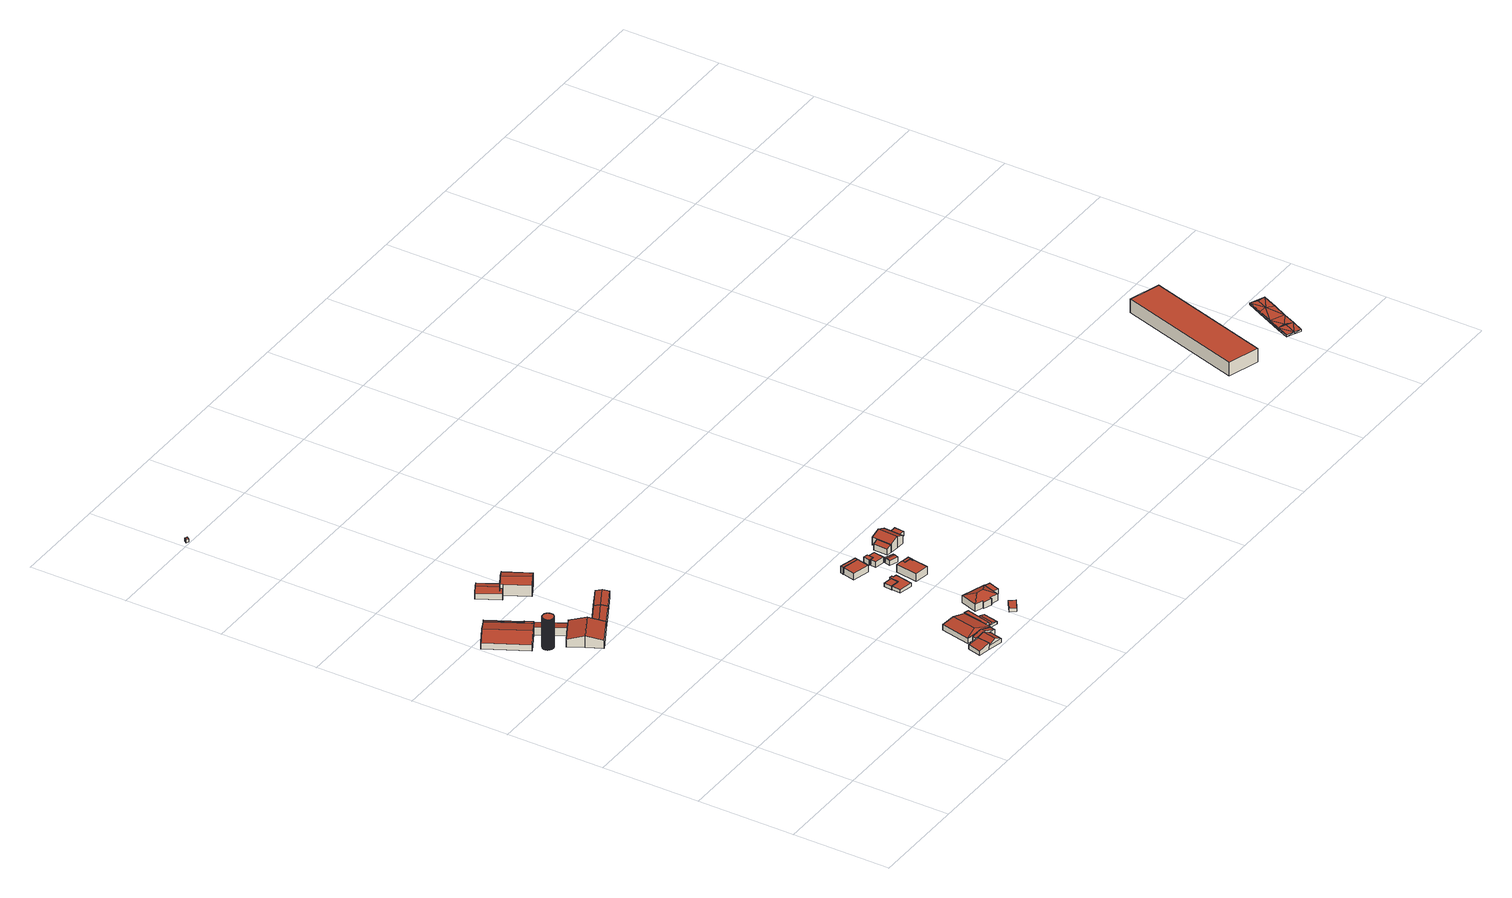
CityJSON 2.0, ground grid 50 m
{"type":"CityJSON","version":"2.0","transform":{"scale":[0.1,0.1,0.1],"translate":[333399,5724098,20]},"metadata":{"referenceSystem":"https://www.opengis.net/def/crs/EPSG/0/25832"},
"CityObjects":{
"building1":{"type":"Building","attributes":{"Geometrietyp2DReferenz":"3000","Gemeindeschluessel":"05170048","function":"51003_1201","roofType":"1000","measuredHeight":16.33},"geometry":[{"type":"Solid","lod":"2","boundaries":[[[[0,1,2,3]],[[4,5,1,0]],[[6,7,5,4]],[[8,9,7,6]],[[10,11,9,8]],[[12,13,11,10]],[[14,15,13,12]],[[16,17,15,14]],[[18,19,17,16]],[[20,21,19,18]],[[22,23,21,20]],[[24,25,23,22]],[[26,27,25,24]],[[28,29,27,26]],[[30,31,29,28]],[[32,33,31,30]],[[34,35,33,32]],[[36,37,35,34]],[[38,39,37,36]],[[40,41,39,38]],[[42,43,41,40]],[[44,45,43,42]],[[46,47,45,44]],[[48,49,47,46]],[[50,51,49,48]],[[52,53,51,50]],[[54,55,53,52]],[[56,57,55,54]],[[58,59,57,56]],[[60,61,59,58]],[[62,63,61,60]],[[64,65,63,62]],[[66,67,65,64]],[[68,69,67,66]],[[70,71,69,68]],[[72,73,71,70]],[[74,75,73,72]],[[76,77,75,74]],[[78,79,77,76]],[[80,81,79,78]],[[82,83,81,80]],[[84,85,83,82]],[[86,87,85,84]],[[88,89,87,86]],[[90,91,89,88]],[[92,93,91,90]],[[94,95,93,92]],[[96,97,95,94]],[[98,99,97,96]],[[100,101,99,98]],[[102,103,101,100]],[[104,105,103,102]],[[106,107,105,104]],[[108,109,107,106]],[[110,111,109,108]],[[112,113,111,110]],[[114,115,113,112]],[[116,117,115,114]],[[118,119,117,116]],[[3,2,119,118]],[[116,114,112,110,108,106,104,102,100,98,96,94,92,90,88,86,84,82,80,78,76,74,72,70,68,66,64,62,60,58,56,54,52,50,48,46,44,42,40,38,36,34,32,30,28,26,24,22,20,18,16,14,12,10,8,6,4,0,3,118]],[[1,5,7,9,11,13,15,17,19,21,23,25,27,29,31,33,35,37,39,41,43,45,47,49,51,53,55,57,59,61,63,65,67,69,71,73,75,77,79,81,83,85,87,89,91,93,95,97,99,101,103,105,107,109,111,113,115,117,119,2]]]],"semantics":{"surfaces":[{"type":"WallSurface"},{"type":"RoofSurface"},{"type":"GroundSurface"}],"values":[[0,0,0,0,0,0,0,0,0,0,0,0,0,0,0,0,0,0,0,0,0,0,0,0,0,0,0,0,0,0,0,0,0,0,0,0,0,0,0,0,0,0,0,0,0,0,0,0,0,0,0,0,0,0,0,0,0,0,0,0,1,2]]}}]},
"building2":{"type":"Building","attributes":{"Gemeindeschluessel":"05170048","Geometrietyp2DReferenz":"3000","function":"31001_2720"},"address":[{"country":"Germany","locality":"Wesel","thoroughfareNumber":"6","thoroughfareName":"Stahlsweg"}],"children":["building2-1","building2-2","building2-3","building2-4"]},
"building2-1":{"type":"BuildingPart","attributes":{"roofType":"3100","measuredHeight":5.16},"parents":["building2"],"geometry":[{"type":"Solid","lod":"2","boundaries":[[[[120,121,122,123]],[[124,125,121,120]],[[126,127,125,124]],[[128,129,127,126]],[[123,122,130,131]],[[131,132,133,134,128,126,123]],[[124,120,123,126]],[[121,125,127,129,135,136,137,130,122]],[[128,134,135,129]],[[134,133,136,135]],[[133,132,137,136]],[[132,131,130,137]]]],"semantics":{"surfaces":[{"type":"WallSurface"},{"type":"RoofSurface"},{"type":"GroundSurface"},{"type":"ClosureSurface"}],"values":[[0,0,0,0,0,1,1,2,3,3,3,3]]}}]},
"building2-2":{"type":"BuildingPart","attributes":{"roofType":"2100","measuredHeight":4.31},"parents":["building2"],"geometry":[{"type":"MultiSurface","lod":"2","boundaries":[[[138,139,140,141]],[[142,130,139,138]],[[141,140,143,144]],[[145,146,142,138,141,144]],[[139,130,137,136,143,140]],[[142,146,132,131]],[[137,130,131,132]],[[146,145,133,132]],[[136,137,132,133]],[[145,147,133]],[[133,147,144,143,136]]],"semantics":{"surfaces":[{"type":"WallSurface"},{"type":"RoofSurface"},{"type":"GroundSurface"},{"type":"ClosureSurface"}],"values":[0,0,0,1,2,0,3,0,3,0,3]}}]},
"building2-3":{"type":"BuildingPart","attributes":{"roofType":"2100","measuredHeight":3.39},"parents":["building2"],"geometry":[{"type":"MultiSurface","lod":"2","boundaries":[[[148,149,129,150]],[[151,152,149,148]],[[151,148,150,153]],[[149,152,135,129]],[[153,134,154]],[[151,154,134,135,152]],[[153,150,128,134]],[[129,135,134,128]]],"semantics":{"surfaces":[{"type":"WallSurface"},{"type":"RoofSurface"},{"type":"GroundSurface"},{"type":"ClosureSurface"}],"values":[0,0,1,2,0,3,0,3]}}]},
"building2-4":{"type":"BuildingPart","attributes":{"roofType":"1000","measuredHeight":3.15},"address":[{"country":"Germany","locality":"Wesel","thoroughfareNumber":"6","thoroughfareName":"Stahlsweg"}],"parents":["building2"],"geometry":[{"type":"MultiSurface","lod":"2","boundaries":[[[155,143,152,156]],[[134,133,155,156]],[[136,135,152,143]],[[155,147,144]],[[144,147,133,136,143]],[[135,136,133,134]],[[156,151,154]],[[134,154,151,152,135]]],"semantics":{"surfaces":[{"type":"WallSurface"},{"type":"RoofSurface"},{"type":"GroundSurface"},{"type":"ClosureSurface"}],"values":[0,1,2,0,3,3,0,3]}}]},
"building3":{"type":"Building","attributes":{"Geometrietyp2DReferenz":"3000","Gemeindeschluessel":"05170048","function":"31001_2720","roofType":"3100","measuredHeight":6.02},"address":[{"country":"Germany","locality":"Wesel","thoroughfareNumber":"6","thoroughfareName":"Stahlsweg"}],"geometry":[{"type":"Solid","lod":"2","boundaries":[[[[157,158,159,160]],[[161,162,158,157]],[[163,164,162,161]],[[165,139,164,163]],[[166,140,139,165]],[[167,168,140,166]],[[169,170,168,167]],[[171,172,170,169]],[[160,159,172,171]],[[167,166,165,163,161,169]],[[157,160,171,169,161]],[[158,162,164,139,140,168,170,172,159]]]],"semantics":{"surfaces":[{"type":"WallSurface"},{"type":"RoofSurface"},{"type":"GroundSurface"}],"values":[[0,0,0,0,0,0,0,0,0,1,1,2]]}}]},
"building4":{"type":"Building","attributes":{"Geometrietyp2DReferenz":"3000","Gemeindeschluessel":"05170048","function":"31001_2720","roofType":"3100","measuredHeight":4.11},"address":[{"country":"Germany","locality":"Wesel","thoroughfareNumber":"6","thoroughfareName":"Stahlsweg"}],"geometry":[{"type":"Solid","lod":"2","boundaries":[[[[173,174,175,176]],[[177,178,174,173]],[[179,180,178,177]],[[176,175,180,179]],[[173,181,177]],[[179,182,176]],[[176,182,181,173]],[[177,181,182,179]],[[174,178,180,175]]]],"semantics":{"surfaces":[{"type":"WallSurface"},{"type":"RoofSurface"},{"type":"GroundSurface"}],"values":[[0,0,0,0,0,0,1,1,2]]}}]},
"building5":{"type":"Building","attributes":{"Geometrietyp2DReferenz":"3000","Gemeindeschluessel":"05170048","function":"31001_1210","roofType":"3100","measuredHeight":4.18},"address":[{"country":"Germany","locality":"Wesel","thoroughfareNumber":"6","thoroughfareName":"Stahlsweg"}],"geometry":[{"type":"Solid","lod":"2","boundaries":[[[[183,184,185,186]],[[187,188,184,183]],[[189,190,188,187]],[[191,192,190,189]],[[193,194,192,191]],[[195,196,194,193]],[[197,198,196,195]],[[186,185,198,197]],[[189,187,183,191]],[[186,197,195,193,191,183]],[[184,188,190,192,194,196,198,185]]]],"semantics":{"surfaces":[{"type":"WallSurface"},{"type":"RoofSurface"},{"type":"GroundSurface"}],"values":[[0,0,0,0,0,0,0,0,1,1,2]]}}]},
"building6":{"type":"Building","attributes":{"Geometrietyp2DReferenz":"3000","Gemeindeschluessel":"05170048","function":"31001_2520","roofType":"1000","measuredHeight":1.7},"geometry":[{"type":"Solid","lod":"2","boundaries":[[[[199,200,201,202]],[[203,204,200,199]],[[205,206,204,203]],[[202,201,206,205]],[[203,199,202,205]],[[200,204,206,201]]]],"semantics":{"surfaces":[{"type":"WallSurface"},{"type":"RoofSurface"},{"type":"GroundSurface"}],"values":[[0,0,0,0,1,2]]}}]},
"building7":{"type":"Building","attributes":{"Geometrietyp2DReferenz":"3000","Gemeindeschluessel":"05170048","function":"31001_2720","roofType":"3100","measuredHeight":4.24},"address":[{"country":"Germany","locality":"Wesel","thoroughfareNumber":"6","thoroughfareName":"Stahlsweg"}],"geometry":[{"type":"Solid","lod":"2","boundaries":[[[[176,207,208,209]],[[179,210,207,176]],[[211,212,210,179]],[[209,208,212,211]],[[176,182,179]],[[211,213,209]],[[209,213,182,176]],[[179,182,213,211]],[[207,210,212,208]]]],"semantics":{"surfaces":[{"type":"WallSurface"},{"type":"RoofSurface"},{"type":"GroundSurface"}],"values":[[0,0,0,0,0,0,1,1,2]]}}]},
"building8":{"type":"Building","attributes":{"Geometrietyp2DReferenz":"3000","Gemeindeschluessel":"05170048","function":"31001_1210","roofType":"3100","measuredHeight":7.3},"address":[{"country":"Germany","locality":"Wesel","thoroughfareNumber":"6","thoroughfareName":"Stahlsweg"}],"geometry":[{"type":"Solid","lod":"2","boundaries":[[[[214,215,216,217]],[[218,219,215,214]],[[220,221,219,218]],[[222,223,221,220]],[[224,225,223,222]],[[226,227,225,224]],[[217,216,227,226]],[[214,217,226,224,218]],[[222,220,218,224]],[[215,219,221,223,225,227,216]]]],"semantics":{"surfaces":[{"type":"WallSurface"},{"type":"RoofSurface"},{"type":"GroundSurface"}],"values":[[0,0,0,0,0,0,0,1,1,2]]}}]},
"building9":{"type":"Building","attributes":{"Gemeindeschluessel":"05170048","Geometrietyp2DReferenz":"3000","function":"31001_2723"},"address":[{"country":"Germany","locality":"Wesel","thoroughfareNumber":"2","thoroughfareName":"Stahlsweg"}],"children":["building9-1","building9-2","building9-3","building9-4","building9-5","building9-6"]},
"building9-1":{"type":"BuildingPart","attributes":{"roofType":"5000","measuredHeight":4.11},"parents":["building9"],"geometry":[{"type":"MultiSurface","lod":"2","boundaries":[[[228,229,230,231]],[[232,233,229,228]],[[234,235,231]],[[228,236,232]],[[232,236,235,234]],[[231,235,236,228]],[[237,230,229,233]],[[238,234,237,239]],[[232,238,239,233]],[[240,241,231,230,242]],[[234,243,244]],[[244,240,242,237]],[[243,241,240,244]]],"semantics":{"surfaces":[{"type":"WallSurface"},{"type":"RoofSurface"},{"type":"GroundSurface"},{"type":"ClosureSurface"}],"values":[0,0,1,0,1,1,2,0,3,0,0,3,3]}}]},
"building9-2":{"type":"BuildingPart","attributes":{"roofType":"3100","measuredHeight":3.98},"parents":["building9"],"geometry":[{"type":"MultiSurface","lod":"2","boundaries":[[[245,246,247,248]],[[249,250,246,245]],[[245,251,249]],[[249,251,252,253]],[[248,252,251,245]],[[254,247,246,250]],[[255,253,254,256]],[[249,255,256,250]],[[253,248,247,254]],[[257,258,252]],[[248,253,259,260]],[[260,259,258,257]]],"semantics":{"surfaces":[{"type":"WallSurface"},{"type":"RoofSurface"},{"type":"GroundSurface"},{"type":"ClosureSurface"}],"values":[0,0,0,1,1,2,0,3,3,0,3,3]}}]},
"building9-3":{"type":"BuildingPart","attributes":{"roofType":"3100","measuredHeight":3.92},"parents":["building9"],"geometry":[{"type":"MultiSurface","lod":"2","boundaries":[[[240,242,254,261]],[[262,263,237,244]],[[261,264,265,240]],[[244,265,264,262]],[[242,237,263,254]],[[240,244,237,242]],[[262,260,248,247,263]],[[259,261,253]],[[254,247,248,253]],[[260,259,253,248]],[[243,241,265]],[[244,240,241,243]],[[257,260,262,264]],[[261,259,258]],[[258,259,260,257]]],"semantics":{"surfaces":[{"type":"WallSurface"},{"type":"RoofSurface"},{"type":"GroundSurface"},{"type":"ClosureSurface"}],"values":[0,0,1,1,2,3,0,0,3,3,0,3,0,0,3]}}]},
"building9-4":{"type":"BuildingPart","attributes":{"roofType":"1000","measuredHeight":3.14},"parents":["building9"],"geometry":[{"type":"MultiSurface","lod":"2","boundaries":[[[266,267,233,268]],[[269,239,270,271]],[[271,266,268,269]],[[267,270,239,233]],[[266,271,272,273,274,267]],[[270,274,273,272]],[[269,268,232,238]],[[238,232,233,239]]],"semantics":{"surfaces":[{"type":"WallSurface"},{"type":"RoofSurface"},{"type":"GroundSurface"},{"type":"ClosureSurface"}],"values":[0,0,1,2,0,3,0,3]}}]},
"building9-5":{"type":"BuildingPart","attributes":{"roofType":"3100","measuredHeight":1.88},"parents":["building9"],"geometry":[{"type":"Solid","lod":"2","boundaries":[[[[275,276,277,278]],[[272,270,276,275]],[[278,277,274,273]],[[275,279,272]],[[273,280,278]],[[278,280,279,275]],[[272,279,280,273]],[[276,270,274,277]],[[272,273,274,270]]]],"semantics":{"surfaces":[{"type":"WallSurface"},{"type":"RoofSurface"},{"type":"GroundSurface"},{"type":"ClosureSurface"}],"values":[[0,0,0,0,0,1,1,2,3]]}}]},
"building9-6":{"type":"BuildingPart","attributes":{"roofType":"2100","measuredHeight":3.47},"parents":["building9"],"geometry":[{"type":"MultiSurface","lod":"2","boundaries":[[[281,256,282,283]],[[284,285,250,286]],[[283,282,285,284]],[[286,281,283,284]],[[256,250,285,282]],[[281,286,249,255]],[[255,249,250,256]]],"semantics":{"surfaces":[{"type":"WallSurface"},{"type":"RoofSurface"},{"type":"GroundSurface"},{"type":"ClosureSurface"}],"values":[0,0,0,1,2,0,3]}}]},
"building10":{"type":"Building","attributes":{"Geometrietyp2DReferenz":"3000","Gemeindeschluessel":"05170048","function":"31001_2463","roofType":"1000","measuredHeight":1.79},"address":[{"country":"Germany","locality":"Wesel","thoroughfareNumber":"2","thoroughfareName":"Stahlsweg"}],"geometry":[{"type":"Solid","lod":"2","boundaries":[[[[287,288,289,290]],[[291,292,288,287]],[[293,294,292,291]],[[290,289,294,293]],[[291,287,290,293]],[[288,292,294,289]]]],"semantics":{"surfaces":[{"type":"WallSurface"},{"type":"RoofSurface"},{"type":"GroundSurface"}],"values":[[0,0,0,0,1,2]]}}]},
"building11":{"type":"Building","attributes":{"Geometrietyp2DReferenz":"3000","Gemeindeschluessel":"05170048","function":"31001_1010","roofType":"3200","measuredHeight":5.58},"address":[{"country":"Germany","locality":"Wesel","thoroughfareNumber":"2","thoroughfareName":"Stahlsweg"}],"geometry":[{"type":"Solid","lod":"2","boundaries":[[[[295,296,297,298]],[[299,300,296,295]],[[301,302,300,299]],[[303,304,302,301]],[[305,306,304,303]],[[307,308,306,305]],[[309,310,308,307]],[[298,297,310,309]],[[311,299,295,312]],[[295,298,312]],[[312,298,309,307,305,303,301,311]],[[301,299,311]],[[296,300,302,304,306,308,310,297]]]],"semantics":{"surfaces":[{"type":"WallSurface"},{"type":"RoofSurface"},{"type":"GroundSurface"}],"values":[[0,0,0,0,0,0,0,0,1,1,1,1,2]]}}]},
"building12":{"type":"Building","attributes":{"Geometrietyp2DReferenz":"3000","Gemeindeschluessel":"05170048","function":"51009_1610","roofType":"1000","measuredHeight":1.91},"geometry":[{"type":"Solid","lod":"2","boundaries":[[[[313,314,315,316]],[[317,318,314,313]],[[319,320,318,317]],[[316,315,320,319]],[[317,313,316,319]],[[314,318,320,315]]]],"semantics":{"surfaces":[{"type":"WallSurface"},{"type":"RoofSurface"},{"type":"GroundSurface"}],"values":[[0,0,0,0,1,2]]}}]},
"building13":{"type":"Building","attributes":{"Geometrietyp2DReferenz":"3000","Gemeindeschluessel":"05170048","function":"31001_2723","roofType":"1000","measuredHeight":1.85},"address":[{"country":"Germany","locality":"Wesel","thoroughfareNumber":"3","thoroughfareName":"Stahlsweg"}],"geometry":[{"type":"Solid","lod":"2","boundaries":[[[[321,322,323,324]],[[325,326,322,321]],[[327,328,326,325]],[[329,330,328,327]],[[331,332,330,329]],[[333,334,332,331]],[[335,336,334,333]],[[324,323,336,335]],[[333,331,329,327,325,321,324,335]],[[322,326,328,330,332,334,336,323]]]],"semantics":{"surfaces":[{"type":"WallSurface"},{"type":"RoofSurface"},{"type":"GroundSurface"}],"values":[[0,0,0,0,0,0,0,0,1,2]]}}]},
"building14":{"type":"Building","attributes":{"Geometrietyp2DReferenz":"3000","Gemeindeschluessel":"05170048","function":"51009_1610","roofType":"1000","measuredHeight":2.81},"geometry":[{"type":"Solid","lod":"2","boundaries":[[[[337,338,339,340]],[[341,342,338,337]],[[343,344,342,341]],[[340,339,344,343]],[[341,337,340,343]],[[338,342,344,339]]]],"semantics":{"surfaces":[{"type":"WallSurface"},{"type":"RoofSurface"},{"type":"GroundSurface"}],"values":[[0,0,0,0,1,2]]}}]},
"building15":{"type":"Building","attributes":{"Geometrietyp2DReferenz":"3000","Gemeindeschluessel":"05170048","function":"31001_2723","roofType":"1000","measuredHeight":3.48},"address":[{"country":"Germany","locality":"Wesel","thoroughfareNumber":"4","thoroughfareName":"Stahlsweg"}],"geometry":[{"type":"Solid","lod":"2","boundaries":[[[[345,346,347,348]],[[349,350,346,345]],[[351,352,350,349]],[[348,347,352,351]],[[349,345,348,351]],[[346,350,352,347]]]],"semantics":{"surfaces":[{"type":"WallSurface"},{"type":"RoofSurface"},{"type":"GroundSurface"}],"values":[[0,0,0,0,1,2]]}}]},
"building16":{"type":"Building","attributes":{"Geometrietyp2DReferenz":"3000","Gemeindeschluessel":"05170048","function":"51009_1610","roofType":"1000","measuredHeight":3.6},"geometry":[{"type":"Solid","lod":"2","boundaries":[[[[345,353,354,355]],[[348,356,353,345]],[[357,358,356,348]],[[355,354,358,357]],[[348,345,355,357]],[[353,356,358,354]]]],"semantics":{"surfaces":[{"type":"WallSurface"},{"type":"RoofSurface"},{"type":"GroundSurface"}],"values":[[0,0,0,0,1,2]]}}]},
"building17":{"type":"Building","attributes":{"Geometrietyp2DReferenz":"3000","Gemeindeschluessel":"05170048","function":"31001_1010","roofType":"1000","measuredHeight":4.06},"address":[{"country":"Germany","locality":"Wesel","thoroughfareNumber":"3","thoroughfareName":"Stahlsweg"}],"geometry":[{"type":"Solid","lod":"2","boundaries":[[[[359,360,361,362]],[[363,364,360,359]],[[365,366,364,363]],[[367,368,366,365]],[[369,370,368,367]],[[371,372,370,369]],[[367,365,363,359,362,373,371,369]],[[374,361,360,364,366,368,370,372]],[[373,374,372,371]],[[362,361,374,373]]]],"semantics":{"surfaces":[{"type":"WallSurface"},{"type":"RoofSurface"},{"type":"GroundSurface"}],"values":[[0,0,0,0,0,0,1,2,0,0]]}}]},
"building18":{"type":"Building","attributes":{"Geometrietyp2DReferenz":"3000","Gemeindeschluessel":"05170048","function":"51009_1610","roofType":"1000","measuredHeight":2.87},"geometry":[{"type":"Solid","lod":"2","boundaries":[[[[375,376,377,378]],[[379,380,376,375]],[[381,382,380,379]],[[383,384,382,381]],[[385,386,384,383]],[[378,377,386,385]],[[383,381,379,375,378,385]],[[376,380,382,384,386,377]]]],"semantics":{"surfaces":[{"type":"WallSurface"},{"type":"RoofSurface"},{"type":"GroundSurface"}],"values":[[0,0,0,0,0,0,1,2]]}}]},
"building19":{"type":"Building","attributes":{"Geometrietyp2DReferenz":"3000","Gemeindeschluessel":"05170048","function":"51009_1610","roofType":"1000","measuredHeight":3.88},"geometry":[{"type":"Solid","lod":"2","boundaries":[[[[387,388,389,390]],[[365,391,388,387]],[[363,392,391,365]],[[359,393,392,363]],[[362,394,393,359]],[[373,395,394,362]],[[390,389,395,373]],[[362,359,363,365,387,390,373]],[[388,391,392,393,394,395,389]]]],"semantics":{"surfaces":[{"type":"WallSurface"},{"type":"RoofSurface"},{"type":"GroundSurface"}],"values":[[0,0,0,0,0,0,0,1,2]]}}]},
"building20":{"type":"Building","attributes":{"Geometrietyp2DReferenz":"3000","Gemeindeschluessel":"05170048","function":"31001_2723","roofType":"1000","measuredHeight":2.79},"address":[{"country":"Germany","locality":"Wesel","thoroughfareNumber":"4","thoroughfareName":"Stahlsweg"}],"geometry":[{"type":"Solid","lod":"2","boundaries":[[[[379,396,397,381]],[[375,398,396,379]],[[399,400,398,375]],[[401,402,400,399]],[[403,404,402,401]],[[381,397,404,403]],[[401,399,375,379,381,403]],[[396,398,400,402,404,397]]]],"semantics":{"surfaces":[{"type":"WallSurface"},{"type":"RoofSurface"},{"type":"GroundSurface"}],"values":[[0,0,0,0,0,0,1,2]]}}]},
"building21":{"type":"Building","attributes":{"Geometrietyp2DReferenz":"3000","Gemeindeschluessel":"05170048","function":"31001_2723","roofType":"3100","measuredHeight":2.95},"address":[{"country":"Germany","locality":"Wesel","thoroughfareNumber":"3","thoroughfareName":"Stahlsweg"}],"geometry":[{"type":"Solid","lod":"2","boundaries":[[[[405,406,407,408]],[[409,410,406,405]],[[411,412,410,409]],[[408,407,412,411]],[[405,413,409]],[[411,414,408]],[[408,414,413,405]],[[409,413,414,411]],[[406,410,412,407]]]],"semantics":{"surfaces":[{"type":"WallSurface"},{"type":"RoofSurface"},{"type":"GroundSurface"}],"values":[[0,0,0,0,0,0,1,1,2]]}}]},
"building22":{"type":"Building","attributes":{"Geometrietyp2DReferenz":"3000","Gemeindeschluessel":"05170048","function":"51009_1610","roofType":"2100","measuredHeight":4.16},"geometry":[{"type":"Solid","lod":"2","boundaries":[[[[415,416,417,418]],[[419,420,416,415]],[[421,422,420,419]],[[418,417,422,421]],[[419,415,418,421]],[[416,420,422,417]]]],"semantics":{"surfaces":[{"type":"WallSurface"},{"type":"RoofSurface"},{"type":"GroundSurface"}],"values":[[0,0,0,0,1,2]]}}]},
"building23":{"type":"Building","attributes":{"Geometrietyp2DReferenz":"3000","Gemeindeschluessel":"05170048","function":"31001_1010","roofType":"3100","measuredHeight":6.18},"address":[{"country":"Germany","locality":"Wesel","thoroughfareNumber":"4","thoroughfareName":"Stahlsweg"}],"geometry":[{"type":"Solid","lod":"2","boundaries":[[[[423,420,424,425]],[[426,416,420,423]],[[427,428,416,426]],[[429,430,428,427]],[[431,432,430,429]],[[433,434,432,431]],[[425,424,434,433]],[[427,426,423,425,429]],[[433,431,429,425]],[[420,416,428,430,432,434,424]]]],"semantics":{"surfaces":[{"type":"WallSurface"},{"type":"RoofSurface"},{"type":"GroundSurface"}],"values":[[0,0,0,0,0,0,0,1,1,2]]}}]},
"building24":{"type":"Building","attributes":{"Geometrietyp2DReferenz":"3000","Gemeindeschluessel":"05170048","function":"51009_1610","roofType":"1000","measuredHeight":2.62},"geometry":[{"type":"Solid","lod":"2","boundaries":[[[[435,436,437,438]],[[439,440,436,435]],[[441,442,440,439]],[[438,437,442,441]],[[439,435,438,441]],[[436,440,442,437]]]],"semantics":{"surfaces":[{"type":"WallSurface"},{"type":"RoofSurface"},{"type":"GroundSurface"}],"values":[[0,0,0,0,1,2]]}}]},
"building25":{"type":"Building","attributes":{"Geometrietyp2DReferenz":"3000","Gemeindeschluessel":"05170048","function":"31001_3073","roofType":"1000","measuredHeight":7.14},"geometry":[{"type":"Solid","lod":"2","boundaries":[[[[443,444,445,446]],[[447,448,444,443]],[[449,450,448,447]],[[446,445,450,449]],[[447,443,446,449]],[[444,448,450,445]]]],"semantics":{"surfaces":[{"type":"WallSurface"},{"type":"RoofSurface"},{"type":"GroundSurface"}],"values":[[0,0,0,0,1,2]]}}]},
"building26":{"type":"Building","attributes":{"Geometrietyp2DReferenz":"2000","Gemeindeschluessel":"05170048","function":"53001_1800","roofType":"9999","measuredHeight":1},"geometry":[{"type":"MultiSurface","lod":"2","boundaries":[[[451,452,453]],[[452,454,453]],[[455,456,451]],[[456,452,451]],[[457,458,455]],[[458,456,455]],[[455,456,457]],[[456,458,457]],[[459,460,455]],[[460,456,455]],[[461,462,459]],[[462,460,459]],[[463,464,461]],[[464,462,461]],[[465,466,463]],[[466,464,463]],[[467,468,465]],[[468,466,465]],[[469,470,467]],[[470,468,467]],[[471,472,469]],[[472,470,469]],[[473,474,471]],[[454,474,473]],[[474,472,471]],[[453,454,473]],[[454,452,458]],[[454,458,475]],[[475,458,476]],[[476,458,477]],[[477,458,460]],[[477,460,470]],[[470,460,478]],[[478,460,456]],[[478,456,462]],[[478,462,479]],[[479,462,464]],[[479,464,466]],[[479,466,478]],[[478,466,468]],[[472,474,454]],[[472,454,475]],[[472,475,476]],[[472,476,477]],[[472,477,470]],[[468,470,478]],[[453,457,451]],[[453,480,457]],[[480,481,457]],[[481,482,457]],[[482,459,457]],[[482,469,459]],[[469,483,459]],[[483,455,459]],[[483,461,455]],[[483,484,461]],[[484,463,461]],[[484,465,463]],[[484,483,465]],[[483,467,465]],[[471,453,473]],[[471,480,453]],[[471,481,480]],[[471,482,481]],[[471,469,482]],[[467,483,469]]],"semantics":{"surfaces":[{"type":"WallSurface"},{"type":"GroundSurface"},{"type":"RoofSurface"}],"values":[0,0,0,0,0,0,0,0,0,0,0,0,0,0,0,0,0,0,0,0,0,0,0,0,0,0,1,1,1,1,1,1,1,1,1,1,1,1,1,1,1,1,1,1,1,1,2,2,2,2,2,2,2,2,2,2,2,2,2,2,2,2,2,2,2,2]}}]}
},
"vertices":[
[157,1692,170],[157,1692,7],[159,1689,7],[159,1689,170],[155,1694,170],[155,1694,7],[153,1698,170],[153,1698,7],[152,1700,170],[152,1700,7],[152,1703,170],[152,1703,7],[152,1706,170],[152,1706,7],[152,1709,170],[152,1709,7],[152,1711,170],[152,1711,7],[152,1713,170],[152,1713,7],[153,1715,170],[153,1715,7],[153,1717,170],[153,1717,7],[154,1720,170],[154,1720,7],[156,1722,170],[156,1722,7],[157,1725,170],[157,1725,7],[159,1727,170],[159,1727,7],[162,1729,170],[162,1729,7],[165,1731,170],[165,1731,7],[168,1733,170],[168,1733,7],[170,1734,170],[170,1734,7],[172,1734,170],[172,1734,7],[176,1735,170],[176,1735,7],[180,1735,170],[180,1735,7],[183,1735,170],[183,1735,7],[186,1734,170],[186,1734,7],[189,1733,170],[189,1733,7],[191,1732,170],[191,1732,7],[194,1731,170],[194,1731,7],[195,1729,170],[195,1729,7],[197,1728,170],[197,1728,7],[199,1727,170],[199,1727,7],[200,1725,170],[200,1725,7],[202,1723,170],[202,1723,7],[203,1720,170],[203,1720,7],[204,1718,170],[204,1718,7],[205,1715,170],[205,1715,7],[206,1712,170],[206,1712,7],[206,1708,170],[206,1708,7],[206,1704,170],[206,1704,7],[206,1702,170],[206,1702,7],[205,1700,170],[205,1700,7],[204,1696,170],[204,1696,7],[202,1693,170],[202,1693,7],[200,1691,170],[200,1691,7],[198,1688,170],[198,1688,7],[196,1686,170],[196,1686,7],[194,1685,170],[194,1685,7],[192,1683,170],[192,1683,7],[190,1682,170],[190,1682,7],[188,1682,170],[188,1682,7],[185,1681,170],[185,1681,7],[183,1681,170],[183,1681,7],[181,1680,170],[181,1680,7],[178,1680,170],[178,1680,7],[175,1680,170],[175,1680,7],[172,1681,170],[172,1681,7],[169,1682,170],[169,1682,7],[166,1684,170],[166,1684,7],[162,1686,170],[162,1686,7],[161,1687,170],[161,1687,7],
[115,1752,38],[115,1752,6],[189,1793,6],[189,1793,57],[7,1953,38],[7,1953,6],[81,1994,57],[81,1994,6],[155,2034,38],[155,2034,6],[226,1813,6],[226,1813,48],[264,1834,38],[263,1835,38],[243,1873,38],[243,1873,6],[263,1835,6],[264,1834,6],
[299,1682,49],[299,1682,6],[349,1709,6],[349,1709,36],[226,1813,49],[276,1843,6],[276,1843,36],[263,1835,39],[264,1834,39],[268,1838,38],
[169,2041,36],[169,2041,6],[155,2034,40],[256,1880,36],[256,1880,6],[243,1873,40],[249,1876,38],
[276,1843,38],[256,1880,38],
[302,1490,47],[302,1490,6],[436,1563,6],[436,1563,47],[262,1565,67],[262,1565,6],[221,1639,47],[221,1639,6],[299,1682,47],[349,1709,47],[356,1713,47],[356,1713,6],[396,1638,67],[396,1638,6],[406,1620,62],[406,1620,6],
[436,1563,41],[436,1563,7],[551,1625,7],[551,1625,41],[406,1620,41],[406,1620,7],[520,1682,41],[520,1682,7],[421,1591,48],[535,1653,48],
[364,2205,47],[364,2205,5],[328,2185,5],[328,2185,37],[400,2225,37],[400,2225,5],[453,2128,37],[453,2128,5],[417,2108,47],[417,2108,5],[410,2104,45],[410,2104,5],[417,2093,45],[417,2093,5],[388,2076,37],[388,2076,5],
[48,3517,23],[48,3517,6],[36,3524,6],[36,3524,23],[39,3503,23],[39,3503,6],[27,3511,23],[27,3511,6],
[551,1625,6],[656,1682,6],[656,1682,41],[520,1682,6],[625,1739,41],[625,1739,6],[641,1710,48],
[410,2104,67],[410,2104,6],[417,2093,6],[417,2093,67],[453,2128,79],[453,2128,6],[497,2152,67],[497,2152,6],[566,2025,67],[566,2025,6],[523,2002,79],[523,2002,6],[479,1978,67],[479,1978,6],
[1214,282,41],[1214,282,12],[1179,131,12],[1179,131,41],[1339,248,41],[1339,248,12],[1312,94,41],[1250,136,54],[1276,265,54],[1312,94,12],[1316,118,41],[1316,118,12],[1207,123,37],[1219,120,41],[1207,123,12],[1299,97,41],[1312,94,37],
[1267,8,32],[1267,8,12],[1285,74,12],[1285,74,32],[1190,23,32],[1190,23,12],[1228,16,52],[1244,88,52],[1203,101,32],[1203,101,12],[1201,90,32],[1201,90,12],[1249,86,50],[1227,93,44],[1213,98,37],[1275,78,37],
[1203,101,37],[1307,67,37],[1307,67,12],[1255,84,52],[1259,109,52],
[1362,242,44],[1362,242,12],[1339,248,44],[1316,118,44],[1332,114,12],[1332,114,44],[1332,114,26],[1350,192,26],[1350,192,12],
[1381,102,26],[1381,102,12],[1398,180,12],[1398,180,26],[1356,108,31],[1374,186,31],
[1201,90,46],[1147,106,12],[1147,106,34],[1129,36,34],[1129,36,12],[1190,23,47],
[1522,130,47],[1522,130,29],[1468,93,29],[1468,93,47],[1543,103,47],[1543,103,29],[1489,66,47],[1489,66,29],
[1427,314,61],[1427,314,24],[1398,226,24],[1398,226,61],[1552,275,61],[1552,275,24],[1523,187,61],[1523,187,24],[1482,200,61],[1482,200,24],[1480,192,58],[1480,192,24],[1438,206,58],[1438,206,24],[1441,213,61],[1441,213,24],[1493,245,80],[1457,256,80],
[1414,639,26],[1414,639,7],[1421,681,7],[1421,681,26],[1368,645,26],[1368,645,7],[1374,688,26],[1374,688,7],
[1368,645,27],[1368,645,9],[1363,598,9],[1363,598,27],[1414,639,27],[1414,639,9],[1422,691,27],[1422,691,9],[1437,689,27],[1437,689,9],[1436,678,27],[1436,678,9],[1453,676,27],[1453,676,9],[1436,585,27],[1436,585,9],
[1563,209,57],[1563,209,29],[1582,265,29],[1582,265,57],[1533,218,57],[1533,218,29],[1552,275,57],[1552,275,29],
[1456,879,37],[1456,879,2],[1367,898,2],[1367,898,37],[1440,814,37],[1440,814,2],[1351,835,37],[1351,835,2],
[1456,879,1],[1459,893,1],[1459,893,37],[1367,898,1],[1372,915,37],[1372,915,1],
[1562,670,52],[1562,670,11],[1529,676,11],[1529,676,52],[1560,654,52],[1560,654,11],[1565,653,52],[1565,653,11],[1551,573,52],[1551,573,11],[1477,586,52],[1477,586,11],[1495,698,52],[1495,698,11],[1531,692,52],[1531,692,11],
[1509,854,36],[1509,854,7],[1510,862,7],[1510,862,36],[1505,827,36],[1505,827,7],[1485,830,36],[1485,830,7],[1478,832,36],[1478,832,7],[1488,867,36],[1488,867,7],
[1568,669,52],[1568,669,13],[1570,685,13],[1570,685,52],[1565,653,13],[1560,654,13],[1562,670,13],[1529,676,13],[1531,692,13],
[1505,827,8],[1485,830,8],[1509,854,8],[1542,846,36],[1542,846,8],[1533,791,36],[1533,791,8],[1480,799,36],[1480,799,8],
[1576,766,36],[1576,766,11],[1532,783,11],[1532,783,36],[1565,737,36],[1565,737,11],[1522,753,36],[1522,753,11],[1570,752,40],[1527,768,40],
[1617,877,53],[1617,877,11],[1590,878,11],[1590,878,43],[1612,801,53],[1612,801,11],[1585,804,43],[1585,804,11],
[1612,801,54],[1656,797,11],[1656,797,73],[1617,877,54],[1619,903,54],[1619,903,11],[1662,899,73],[1662,899,11],[1706,896,54],[1706,896,11],[1700,794,54],[1700,794,11],
[1742,815,45],[1742,815,19],[1745,864,19],[1745,864,45],[1701,818,45],[1701,818,19],[1704,866,45],[1704,866,19],
[3937,843,90],[3937,843,18],[3775,892,18],[3775,892,90],[3744,204,90],[3744,204,18],[3582,254,90],[3582,254,18],
[3922,164,74],[3922,164,64],[3959,147,74],[3959,147,64],[4012,359,77],[4012,359,67],[3949,223,75],[3949,223,65],[3979,286,76],[3979,286,66],[4047,434,78],[4047,434,68],[4083,417,78],[4083,417,68],[4120,401,78],[4120,401,68],[4085,325,77],[4085,325,67],[4051,253,76],[4051,253,66],[4022,189,75],[4022,189,65],[3995,131,74],[3995,131,64],[3986,206,65],[3988,211,65],[3991,218,65],[4054,354,67],[4080,411,68],[3986,206,75],[3988,211,75],[3991,218,75],[4054,354,77],[4080,411,78]
]}
